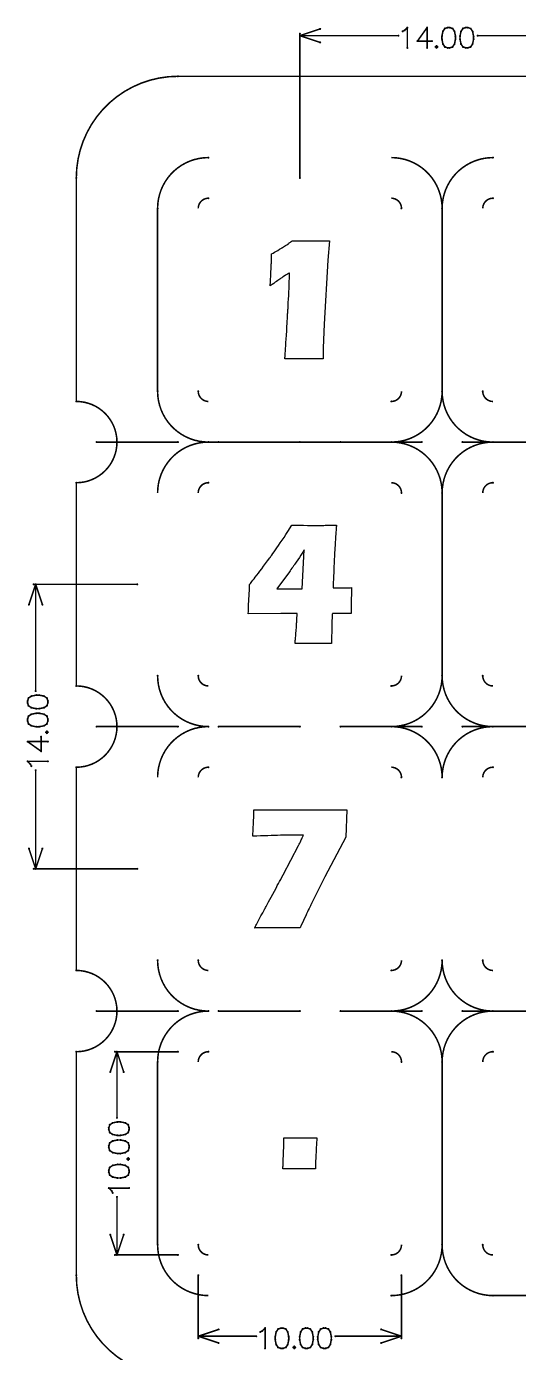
# Model space of a CAD drawing. Extents: x 0 to 200, y 0 to 200.
# Drawn here: x 43.6 to 67.8, y 47.2 to 112.5 of the extents above; entities that cross this region are included whole.
import ezdxf

# ---------------------------------------------------------------- set-up
doc = ezdxf.new("R2010")
doc.units = 0
doc.layers.get('0').update_dxf_attribs({"linetype": 'CONTINUOUS'})
doc.layers.add('gm1', color=1, linetype='CONTINUOUS')
doc.layers.add('gm2', color=1, linetype='CONTINUOUS')

# ---------------------------------------------------------------- blocks, each defined once
blk = doc.blocks.new('D10')
at = {"const_width": 0.05}
blk.add_lwpolyline([(-0.025, 0, 1), (0.025, 0, 1)], format="xyb", close=True, dxfattribs=at)

msp = doc.modelspace()

# ---------------------------------------------------------------- linework, layer by layer
at = {"layer": 'gm1', "color": 1, "const_width": 0.0762}
for points in [[(51.000102, 110.00022, 0.414214), (46.000092, 105.00021)], [(52.500105, 106.000212, 0.414214), (50.0001, 103.500207)], [(64.000128, 103.500207, 0.414214), (61.500123, 106.000212)], [(66.500133, 106.000212, 0.414214), (64.000128, 103.500207)], [(52.500105, 104.000208, 0.414214), (52.000104, 103.500207)], [(62.000124, 103.500207, 0.414214), (61.500123, 104.000208)], [(66.500133, 104.000208, 0.414214), (66.000132, 103.500207)], [(46.000092, 90.00018, 1), (46.000092, 94.000188)], [(50.0001, 94.500189, 0.414214), (52.500105, 92.000184)], [(52.000104, 94.500189, 0.414214), (52.500105, 94.000188)], [(61.500123, 92.000184, 0.414214), (64.000128, 94.500189)], [(61.500123, 94.000188, 0.414214), (62.000124, 94.500189)], [(64.000128, 94.500189, 0.414214), (66.500133, 92.000184)], [(66.000132, 94.500189, 0.414214), (66.500133, 94.000188)], [(52.500105, 92.000184, 0.414214), (50.0001, 89.500179)], [(64.000128, 89.500179, 0.414214), (61.500123, 92.000184)], [(66.500133, 92.000184, 0.414214), (64.000128, 89.500179)], [(52.500105, 90.00018, 0.414214), (52.000104, 89.500179)], [(62.000124, 89.500179, 0.414214), (61.500123, 90.00018)], [(66.500133, 90.00018, 0.414214), (66.000132, 89.500179)], [(50.0001, 80.500161, 0.414214), (52.500105, 78.000156)], [(52.000104, 80.500161, 0.414214), (52.500105, 80.00016)], [(61.500123, 80.00016, 0.414214), (62.000124, 80.500161)], [(61.500123, 78.000156, 0.414214), (64.000128, 80.500161)], [(64.000128, 80.500161, 0.414214), (66.500133, 78.000156)], [(66.000132, 80.500161, 0.414214), (66.500133, 80.00016)], [(46.000092, 76.000152, 1), (46.000092, 80.00016)], [(52.500105, 78.000156, 0.414214), (50.0001, 75.500151)], [(64.000128, 75.500151, 0.414214), (61.500123, 78.000156)], [(66.500133, 78.000156, 0.414214), (64.000128, 75.500151)], [(52.500105, 76.000152, 0.414214), (52.000104, 75.500151)], [(62.000124, 75.500151, 0.414214), (61.500123, 76.000152)], [(66.500133, 76.000152, 0.414214), (66.000132, 75.500151)], [(46.000092, 62.000124, 1), (46.000092, 66.000132)], [(50.0001, 66.500133, 0.414214), (52.500105, 64.000128)], [(52.000104, 66.500133, 0.414214), (52.500105, 66.000132)], [(61.500123, 66.000132, 0.414214), (62.000124, 66.500133)], [(61.500123, 64.000128, 0.414214), (64.000128, 66.500133)], [(64.000128, 66.500133, 0.414214), (66.500133, 64.000128)], [(66.000132, 66.500133, 0.414214), (66.500133, 66.000132)], [(52.500105, 64.000128, 0.414214), (50.0001, 61.500123)], [(64.000128, 61.500123, 0.414214), (61.500123, 64.000128)], [(66.500133, 64.000128, 0.414214), (64.000128, 61.500123)], [(52.500105, 62.000124, 0.414214), (52.000104, 61.500123)], [(62.000124, 61.500123, 0.414214), (61.500123, 62.000124)], [(66.500133, 62.000124, 0.414214), (66.000132, 61.500123)], [(50.0001, 52.500105, 0.414214), (52.500105, 50.0001)], [(52.000104, 52.500105, 0.414214), (52.500105, 52.000104)], [(61.500123, 50.0001, 0.414214), (64.000128, 52.500105)], [(61.500123, 52.000104, 0.414214), (62.000124, 52.500105)], [(64.000128, 52.500105, 0.414214), (66.500133, 50.0001)], [(66.000132, 52.500105, 0.414214), (66.500133, 52.000104)], [(46.000092, 51.000102, 0.414214), (51.000102, 46.000092)]]:
    msp.add_lwpolyline(points, format="xyb", dxfattribs=at)
for points in [[(51.000102, 110.00022), (51.000102, 110.00022)], [(51.000102, 110.00022), (51.000102, 110.00022)], [(51.000102, 110.00022), (72.000144, 110.00022)], [(52.500105, 106.000212), (52.500105, 106.000212)], [(52.500105, 106.000212), (52.500105, 106.000212)], [(66.500133, 106.000212), (66.500133, 106.000212)], [(66.500133, 106.000212), (66.500133, 106.000212)], [(46.000092, 94.000188), (46.000092, 105.00021)], [(52.500105, 104.000208), (52.500105, 104.000208)], [(52.500105, 104.000208), (52.500105, 104.000208)], [(66.500133, 104.000208), (66.500133, 104.000208)], [(66.500133, 104.000208), (66.500133, 104.000208)], [(50.0001, 103.500207), (50.0001, 94.500189)], [(62.000124, 103.500207), (62.000124, 103.500207)], [(62.000124, 103.500207), (62.000124, 103.500207)], [(64.000128, 103.500207), (64.000128, 103.500207)], [(64.000128, 103.500207), (64.000128, 103.500207)], [(64.000128, 94.500189), (64.000128, 103.500207)], [(50.0001, 94.500189), (50.0001, 94.500189)], [(50.0001, 94.500189), (50.0001, 94.500189)], [(52.000104, 94.500189), (52.000104, 94.500189)], [(52.000104, 94.500189), (52.000104, 94.500189)], [(61.500123, 94.000188), (61.500123, 94.000188)], [(61.500123, 94.000188), (61.500123, 94.000188)], [(64.000128, 94.500189), (64.000128, 94.500189)], [(64.000128, 94.500189), (64.000128, 94.500189)], [(66.000132, 94.500189), (66.000132, 94.500189)], [(66.000132, 94.500189), (66.000132, 94.500189)], [(52.500105, 92.000184), (52.500105, 92.000184)], [(52.500105, 92.000184), (52.500105, 92.000184)], [(61.500123, 92.000184), (52.500105, 92.000184)], [(61.500123, 92.000184), (61.500123, 92.000184)], [(61.500123, 92.000184), (61.500123, 92.000184)], [(75.500151, 92.000184), (66.500133, 92.000184)], [(66.500133, 92.000184), (66.500133, 92.000184)], [(66.500133, 92.000184), (66.500133, 92.000184)], [(46.000092, 90.00018), (46.000092, 90.00018)], [(46.000092, 90.00018), (46.000092, 90.00018)], [(46.000092, 80.00016), (46.000092, 90.00018)], [(52.500105, 90.00018), (52.500105, 90.00018)], [(52.500105, 90.00018), (52.500105, 90.00018)], [(62.000124, 89.500179), (62.000124, 89.500179)], [(62.000124, 89.500179), (62.000124, 89.500179)], [(64.000128, 89.500179), (64.000128, 89.500179)], [(64.000128, 89.500179), (64.000128, 89.500179)], [(64.000128, 89.500179), (64.000128, 80.500161)], [(66.500133, 90.00018), (66.500133, 90.00018)], [(66.500133, 90.00018), (66.500133, 90.00018)], [(50.0001, 80.500161), (50.0001, 80.500161)], [(50.0001, 80.500161), (50.0001, 80.500161)], [(52.000104, 80.500161), (52.000104, 80.500161)], [(52.000104, 80.500161), (52.000104, 80.500161)], [(64.000128, 80.500161), (64.000128, 80.500161)], [(64.000128, 80.500161), (64.000128, 80.500161)], [(66.000132, 80.500161), (66.000132, 80.500161)], [(66.000132, 80.500161), (66.000132, 80.500161)], [(61.500123, 80.00016), (61.500123, 80.00016)], [(61.500123, 80.00016), (61.500123, 80.00016)], [(52.500105, 78.000156), (52.500105, 78.000156)], [(52.500105, 78.000156), (52.500105, 78.000156)], [(61.500123, 78.000156), (61.500123, 78.000156)], [(61.500123, 78.000156), (61.500123, 78.000156)], [(66.500133, 78.000156), (66.500133, 78.000156)], [(66.500133, 78.000156), (66.500133, 78.000156)], [(46.000092, 76.000152), (46.000092, 76.000152)], [(46.000092, 76.000152), (46.000092, 76.000152)], [(46.000092, 76.000152), (46.000092, 66.000132)], [(52.500105, 76.000152), (52.500105, 76.000152)], [(52.500105, 76.000152), (52.500105, 76.000152)], [(66.500133, 76.000152), (66.500133, 76.000152)], [(66.500133, 76.000152), (66.500133, 76.000152)], [(62.000124, 75.500151), (62.000124, 75.500151)], [(62.000124, 75.500151), (62.000124, 75.500151)], [(64.000128, 75.500151), (64.000128, 75.500151)], [(64.000128, 75.500151), (64.000128, 75.500151)], [(50.0001, 66.500133), (50.0001, 66.500133)], [(50.0001, 66.500133), (50.0001, 66.500133)], [(52.000104, 66.500133), (52.000104, 66.500133)], [(52.000104, 66.500133), (52.000104, 66.500133)], [(61.500123, 66.000132), (61.500123, 66.000132)], [(61.500123, 66.000132), (61.500123, 66.000132)], [(64.000128, 66.500133), (64.000128, 66.500133)], [(64.000128, 66.500133), (64.000128, 66.500133)], [(66.000132, 66.500133), (66.000132, 66.500133)], [(66.000132, 66.500133), (66.000132, 66.500133)], [(52.500105, 64.000128), (52.500105, 64.000128)], [(52.500105, 64.000128), (52.500105, 64.000128)], [(61.500123, 64.000128), (61.500123, 64.000128)], [(61.500123, 64.000128), (61.500123, 64.000128)], [(66.500133, 64.000128), (66.500133, 64.000128)], [(66.500133, 64.000128), (66.500133, 64.000128)], [(46.000092, 62.000124), (46.000092, 62.000124)], [(46.000092, 62.000124), (46.000092, 62.000124)], [(46.000092, 62.000124), (46.000092, 51.000102)], [(52.500105, 62.000124), (52.500105, 62.000124)], [(52.500105, 62.000124), (52.500105, 62.000124)], [(66.500133, 62.000124), (66.500133, 62.000124)], [(66.500133, 62.000124), (66.500133, 62.000124)], [(50.0001, 61.500123), (50.0001, 52.500105)], [(62.000124, 61.500123), (62.000124, 61.500123)], [(62.000124, 61.500123), (62.000124, 61.500123)], [(64.000128, 52.500105), (64.000128, 61.500123)], [(64.000128, 61.500123), (64.000128, 61.500123)], [(64.000128, 61.500123), (64.000128, 61.500123)], [(50.0001, 52.500105), (50.0001, 52.500105)], [(50.0001, 52.500105), (50.0001, 52.500105)], [(52.000104, 52.500105), (52.000104, 52.500105)], [(52.000104, 52.500105), (52.000104, 52.500105)], [(64.000128, 52.500105), (64.000128, 52.500105)], [(64.000128, 52.500105), (64.000128, 52.500105)], [(66.000132, 52.500105), (66.000132, 52.500105)], [(66.000132, 52.500105), (66.000132, 52.500105)], [(61.500123, 52.000104), (61.500123, 52.000104)], [(61.500123, 52.000104), (61.500123, 52.000104)], [(46.000092, 51.000102), (46.000092, 51.000102)], [(46.000092, 51.000102), (46.000092, 51.000102)], [(61.500123, 50.0001), (61.500123, 50.0001)], [(61.500123, 50.0001), (61.500123, 50.0001)], [(66.500133, 50.0001), (75.500151, 50.0001)]]:
    msp.add_lwpolyline(points, dxfattribs=at)
at = {"layer": 'gm1', "color": 1}
for points in [[(58.369977, 100.955482), (58.189486, 97.803896), (58.143206, 96.642293), (58.143206, 96.091572), (57.953466, 96.091572), (57.897926, 96.096202), (56.583603, 96.096202), (56.417003, 96.091572), (56.259653, 96.091572), (56.259653, 96.100832), (56.264283, 96.123972), (56.264283, 96.160992), (56.268913, 96.216522), (56.273543, 96.290573), (56.278163, 96.378503), (56.287423, 96.480313), (56.296683, 96.605263), (56.305933, 96.744103), (56.315193, 96.901454), (56.324443, 97.072684), (56.338333, 97.267055), (56.352213, 97.475315), (56.356843, 97.591005), (56.366093, 97.706705), (56.370723, 97.827036), (56.379983, 97.951986), (56.384603, 98.086196), (56.393863, 98.220396), (56.393863, 98.225026), (56.393863, 98.238916), (56.398493, 98.257427), (56.398493, 98.285197), (56.398493, 98.317587), (56.403123, 98.359237), (56.403123, 98.410147), (56.407743, 98.461047), (56.412373, 98.521217), (56.417003, 98.581377), (56.421633, 98.720217), (56.430883, 98.872938), (56.440143, 99.039538), (56.449403, 99.210768), (56.458653, 99.386629), (56.467913, 99.562489), (56.472533, 99.733719), (56.481793, 99.90495), (56.486423, 100.0623), (56.491053, 100.20577), (56.495673, 100.275181), (56.495673, 100.335351), (56.491053, 100.330721), (56.467913, 100.316831), (56.440143, 100.298321), (56.398493, 100.270561), (56.352213, 100.24279), (56.296683, 100.21039), (56.185612, 100.13635), (56.176352, 100.13172), (56.167092, 100.12709), (56.153212, 100.11784), (56.134702, 100.10395), (56.111562, 100.09007), (56.083792, 100.06693), (56.051402, 100.04379), (56.009752, 100.01602), (55.963472, 99.98826), (55.912562, 99.95123), (55.852402, 99.90958), (55.787612, 99.8633), (55.713561, 99.80777), (55.630261, 99.75223), (55.542331, 99.687439), (55.542331, 99.692069), (55.542331, 99.705949), (55.546961, 99.724469), (55.546961, 99.75223), (55.546961, 99.78463), (55.551591, 99.82628), (55.551591, 99.87719), (55.556211, 99.92809), (55.560841, 99.98826), (55.560841, 100.05305), (55.565471, 100.12246), (55.570101, 100.19651), (55.574731, 100.358491), (55.583981, 100.534341), (55.583981, 100.538971), (55.583981, 100.557481), (55.583981, 100.580621), (55.588611, 100.613021), (55.588611, 100.654671), (55.593241, 100.700951), (55.593241, 100.751862), (55.597871, 100.807392), (55.597871, 100.927712), (55.602491, 101.048042), (55.607121, 101.159112), (55.607121, 101.210022), (55.607121, 101.256293), (55.611751, 101.256293), (55.616381, 101.260923), (55.644141, 101.279433), (55.690421, 101.302573), (55.750592, 101.339603), (55.824632, 101.381253), (55.907932, 101.432153), (56.000492, 101.487693), (56.097682, 101.547853), (56.102302, 101.547853), (56.111562, 101.557113), (56.125442, 101.566363), (56.143962, 101.575623), (56.190232, 101.603393), (56.245772, 101.640413), (56.301303, 101.677433), (56.356843, 101.709833), (56.403123, 101.737593), (56.421633, 101.751484), (56.435513, 101.760734), (56.440143, 101.765364), (56.449403, 101.769994), (56.463283, 101.779244), (56.481793, 101.797764), (56.509563, 101.816274), (56.541953, 101.844034), (56.578983, 101.871804), (56.620633, 101.908834), (56.722443, 101.908834), (56.768724, 101.904204), (57.000114, 101.904204), (57.074164, 101.899574), (57.860906, 101.899574), (57.939576, 101.904204), (58.277417, 101.904204), (58.457907, 101.908834), (58.369977, 100.955482)], [(58.802678, 87.904166), (58.802678, 87.899546), (58.802678, 87.885656), (58.798048, 87.867146), (58.793428, 87.820866), (58.788798, 87.751446), (58.784168, 87.672775), (58.774908, 87.575595), (58.770288, 87.469145), (58.761028, 87.348825), (58.751778, 87.214614), (58.742517, 87.075774), (58.733257, 86.932314), (58.724007, 86.779594), (58.705497, 86.460273), (58.686987, 86.136312), (58.686987, 86.131692), (58.686987, 86.127062), (58.686987, 86.099292), (58.682357, 86.053012), (58.682357, 85.992852), (58.677727, 85.923432), (58.673097, 85.840132), (58.668467, 85.747571), (58.663847, 85.650391), (58.663847, 85.548571), (58.659217, 85.442131), (58.649957, 85.22462), (58.645327, 85.11818), (58.645327, 85.01637), (58.640707, 84.92381), (58.640707, 84.83588), (58.677727, 84.83588), (58.719377, 84.83125), (58.848958, 84.83125), (58.927628, 84.82662), (59.390419, 84.82662), (59.408929, 84.83125), (59.432069, 84.83125), (59.459839, 84.83588), (59.496859, 84.83588), (59.543139, 84.84051), (59.543139, 84.83588), (59.543139, 84.81737), (59.543139, 84.7896), (59.538519, 84.75258), (59.538519, 84.706299), (59.538519, 84.646139), (59.533889, 84.585969), (59.533889, 84.511929), (59.533889, 84.433249), (59.529259, 84.349949), (59.529259, 84.262019), (59.529259, 84.164838), (59.524629, 83.965838), (59.524629, 83.757578), (59.524629, 83.558587), (59.496859, 83.558587), (59.478349, 83.563207), (59.381169, 83.563207), (59.334889, 83.567837), (59.168278, 83.567837), (59.098868, 83.572467), (58.599057, 83.572467), (58.599057, 83.567837), (58.599057, 83.553957), (58.594427, 83.526187), (58.594427, 83.489167), (58.589797, 83.442887), (58.589797, 83.382727), (58.585167, 83.313307), (58.580537, 83.230006), (58.575917, 83.137446), (58.575917, 83.026376), (58.571287, 82.906046), (58.566657, 82.771846), (58.566657, 82.623745), (58.562027, 82.461775), (58.562027, 82.285915), (58.562027, 82.091544), (58.353777, 82.091544), (58.293617, 82.096174), (57.118124, 82.096174), (56.946894, 82.091544), (56.761784, 82.091544), (56.761784, 82.096174), (56.761784, 82.110054), (56.766404, 82.128564), (56.766404, 82.156334), (56.771034, 82.193354), (56.775664, 82.235004), (56.780294, 82.281285), (56.784924, 82.332195), (56.789544, 82.387725), (56.794174, 82.452515), (56.803434, 82.586725), (56.817314, 82.734815), (56.826574, 82.892166), (56.826574, 82.896796), (56.826574, 82.910676), (56.831204, 82.933816), (56.831204, 82.961586), (56.835824, 82.998606), (56.835824, 83.040256), (56.840454, 83.086536), (56.845084, 83.137446), (56.854334, 83.243886), (56.858964, 83.359587), (56.868224, 83.470657), (56.872854, 83.572467), (56.405433, 83.567837), (56.058342, 83.567837), (54.457089, 83.544697), (54.466349, 83.674277), (54.466349, 83.678907), (54.466349, 83.683537), (54.466349, 83.702047), (54.470979, 83.725187), (54.470979, 83.762208), (54.475599, 83.813118), (54.475599, 83.873278), (54.480229, 83.951958), (54.517259, 84.76183), (54.517259, 84.76646), (54.517259, 84.78035), (54.517259, 84.80349), (54.521879, 84.83125), (54.521879, 84.86828), (54.521879, 84.9053), (54.521879, 84.99323), (54.526509, 84.99786), (54.540389, 85.01637), (54.563529, 85.04876), (54.595929, 85.08579), (54.637579, 85.14132), (54.688489, 85.20148), (54.744019, 85.275531), (54.80881, 85.354201), (54.87823, 85.446761), (54.9569, 85.543951), (55.03558, 85.655021), (55.12351, 85.770712), (55.21607, 85.891042), (55.313251, 86.020622), (55.415061, 86.159452), (55.521511, 86.302923), (55.526131, 86.312173), (55.549271, 86.339943), (55.577041, 86.381593), (55.618691, 86.437133), (55.669601, 86.511173), (55.729761, 86.594473), (55.794552, 86.691663), (55.868602, 86.798104), (55.951902, 86.913804), (56.035202, 87.038754), (56.127762, 87.172964), (56.220322, 87.311805), (56.312873, 87.455265), (56.410063, 87.603355), (56.604433, 87.908796), (56.771034, 87.908796), (56.840454, 87.904166), (57.182914, 87.904166), (57.381915, 87.899546), (58.173286, 87.899546), (58.251957, 87.904166), (58.608307, 87.904166), (58.802678, 87.908796), (58.802678, 87.904166)], [(57.210684, 86.691663), (57.206054, 86.687033), (57.196804, 86.673153), (57.182914, 86.650013), (57.164404, 86.617613), (57.141264, 86.580593), (57.113504, 86.538943), (57.081104, 86.492663), (57.048714, 86.441753), (56.974664, 86.326063), (56.895994, 86.210362), (56.821944, 86.099292), (56.747893, 85.992852), (56.747893, 85.988222), (56.738643, 85.983592), (56.729383, 85.969712), (56.720133, 85.951202), (56.687733, 85.904922), (56.646083, 85.849392), (56.604433, 85.789222), (56.562783, 85.729061), (56.521133, 85.668901), (56.484103, 85.622621), (55.863972, 84.77109), (57.118124, 84.77109), (57.210684, 86.691663)], [(59.253899, 72.566685), (58.235766, 70.604461), (57.587855, 69.322529), (57.583235, 69.317909), (57.573975, 69.299389), (57.560095, 69.266999), (57.541575, 69.229978), (57.518445, 69.179068), (57.490675, 69.114278), (57.453655, 69.044858), (57.416625, 68.966188), (57.379605, 68.882888), (57.333325, 68.785698), (57.287045, 68.683887), (57.236134, 68.577447), (57.180604, 68.461747), (57.125074, 68.346047), (57.069534, 68.221096), (57.009374, 68.091516), (54.7741, 68.091516), (54.77873, 68.096146), (54.78336, 68.114656), (54.79724, 68.137796), (54.81575, 68.174816), (54.83889, 68.216466), (54.86666, 68.267377), (54.89443, 68.322907), (54.92682, 68.387697), (54.96385, 68.452487), (55.00087, 68.526537), (55.08417, 68.679257), (55.1721, 68.841228), (55.260031, 69.003208), (55.264661, 69.007838), (55.273911, 69.026348), (55.287801, 69.049488), (55.306311, 69.091138), (55.338701, 69.142048), (55.371101, 69.206838), (55.412751, 69.285509), (55.463661, 69.378069), (55.523821, 69.484509), (55.588611, 69.609459), (55.662661, 69.748299), (55.750592, 69.90565), (55.843142, 70.07688), (55.889422, 70.17406), (55.944962, 70.271251), (55.995862, 70.373061), (56.056032, 70.479501), (56.116192, 70.595201), (56.176352, 70.710901), (56.930694, 72.145544), (56.935324, 72.154804), (56.944584, 72.173314), (56.963094, 72.210334), (56.990864, 72.265875), (57.023254, 72.335285), (57.069534, 72.423215), (57.092674, 72.474125), (57.120444, 72.529655), (57.152834, 72.589825), (57.185234, 72.654615), (56.379983, 72.654615), (56.278163, 72.649985), (56.042142, 72.649985), (55.903312, 72.645355), (55.755212, 72.640725), (55.593241, 72.636105), (55.426631, 72.631475), (55.250771, 72.626845), (55.06566, 72.622215), (54.87592, 72.612965), (54.681539, 72.603705), (54.681539, 72.608335), (54.681539, 72.631475), (54.686169, 72.659245), (54.686169, 72.705515), (54.690799, 72.756426), (54.695429, 72.821216), (54.700059, 72.895266), (54.704679, 72.978566), (54.709309, 73.071126), (54.713939, 73.168306), (54.718569, 73.279377), (54.723199, 73.390447), (54.727819, 73.515397), (54.732449, 73.640357), (54.732449, 73.769938), (54.737079, 73.908768), (59.318689, 73.908768), (59.253899, 72.566685)], [(57.837766, 57.766026), (57.837766, 57.747515), (57.833136, 57.719755), (57.833136, 57.682725), (57.828506, 57.631825), (57.823876, 57.567035), (57.819256, 57.492985), (57.814626, 57.405055), (57.809996, 57.303245), (57.805366, 57.187544), (57.800736, 57.062594), (57.791486, 56.923754), (57.786856, 56.771034), (57.777596, 56.604433), (57.772976, 56.423943), (57.763716, 56.229572), (57.018624, 56.234202), (56.625253, 56.234202), (56.528073, 56.229572), (56.162462, 56.229572), (56.162462, 56.234202), (56.162462, 56.257343), (56.167092, 56.289733), (56.167092, 56.336013), (56.171722, 56.391543), (56.176352, 56.460963), (56.176352, 56.544263), (56.180982, 56.636823), (56.185602, 56.738643), (56.190232, 56.854334), (56.194862, 56.983914), (56.199492, 57.118124), (56.204112, 57.266215), (56.208742, 57.423565), (56.213372, 57.594795), (56.218002, 57.770656), (57.097304, 57.756776), (57.240764, 57.756776), (57.287045, 57.761406), (57.467535, 57.761406), (57.546205, 57.766026), (57.634135, 57.766026), (57.731325, 57.770656), (57.837766, 57.770656), (57.837766, 57.766026)]]:
    msp.add_lwpolyline(points, dxfattribs=at)
at = {"layer": 'gm2', "color": 1, "const_width": 0.0762}
for points in [[(58.000116, 112.333555), (57.000114, 112.000224)], [(62.148094, 112.257295), (62.052884, 112.209684)], [(62.290925, 112.400115), (62.148094, 112.257295)], [(62.290925, 111.400333), (62.290925, 112.400115)], [(63.262147, 112.400115), (62.786056, 111.733593)], [(63.262147, 111.400333), (63.262147, 112.400115)], [(64.038178, 112.209684), (63.990568, 111.971634)], [(64.133388, 112.352505), (64.038178, 112.209684)], [(64.276219, 112.400115), (64.133388, 112.352505)], [(64.371439, 112.400115), (64.276219, 112.400115)], [(64.514259, 112.352505), (64.371439, 112.400115)], [(64.609479, 112.209684), (64.514259, 112.352505)], [(64.657089, 111.971634), (64.609479, 112.209684)], [(64.92846, 112.209684), (64.88085, 111.971634)], [(65.02368, 112.352505), (64.92846, 112.209684)], [(65.1665, 112.400115), (65.02368, 112.352505)], [(65.261721, 112.400115), (65.1665, 112.400115)], [(65.404551, 112.352505), (65.261721, 112.400115)], [(65.499771, 112.209684), (65.404551, 112.352505)], [(65.547381, 111.971634), (65.499771, 112.209684)], [(57.000114, 105.00021), (57.000114, 112.100224)], [(57.000114, 112.000224), (58.000116, 111.666893)], [(57.000114, 112.000224), (61.852884, 112.000224)], [(62.786056, 111.733593), (63.500197, 111.733593)], [(63.990568, 111.971634), (63.990568, 111.828814)], [(63.990568, 111.828814), (64.038178, 111.590763)], [(64.038178, 111.590763), (64.133388, 111.447943)], [(64.514259, 111.447943), (64.609479, 111.590763)], [(64.609479, 111.590763), (64.657089, 111.828814)], [(64.657089, 111.828814), (64.657089, 111.971634)], [(64.88085, 111.971634), (64.88085, 111.828814)], [(64.88085, 111.828814), (64.92846, 111.590763)], [(64.92846, 111.590763), (65.02368, 111.447943)], [(65.404551, 111.447943), (65.499771, 111.590763)], [(65.499771, 111.590763), (65.547381, 111.828814)], [(65.547381, 111.828814), (65.547381, 111.971634)], [(65.747371, 112.000224), (71.000142, 112.000224)], [(63.723957, 111.495543), (63.676347, 111.447943)], [(63.676347, 111.447943), (63.723957, 111.400333)], [(63.771558, 111.447943), (63.723957, 111.495543)], [(63.723957, 111.400333), (63.771558, 111.447943)], [(64.133388, 111.447943), (64.276219, 111.400333)], [(64.276219, 111.400333), (64.371439, 111.400333)], [(64.371439, 111.400333), (64.514259, 111.447943)], [(65.02368, 111.447943), (65.1665, 111.400333)], [(65.1665, 111.400333), (65.261721, 111.400333)], [(65.261721, 111.400333), (65.404551, 111.447943)], [(51.000102, 92.000184), (47.000094, 92.000184)], [(57.000114, 92.000184), (53.000106, 92.000184)], [(63.000126, 92.000184), (59.000118, 92.000184)], [(69.000138, 92.000184), (65.00013, 92.000184)], [(44.000088, 85.00017), (43.666757, 84.000168)], [(43.900088, 85.00017), (49.000098, 85.00017)], [(44.000088, 79.747399), (44.000088, 85.00017)], [(44.000088, 85.00017), (44.333419, 84.000168)], [(43.647807, 79.404579), (43.600197, 79.261749)], [(43.600197, 79.261749), (43.600197, 79.166528)], [(43.600197, 79.166528), (43.647807, 79.023708)], [(43.790628, 79.499799), (43.647807, 79.404579)], [(43.647807, 79.023708), (43.790628, 78.928488)], [(44.028678, 79.547409), (43.790628, 79.499799)], [(43.790628, 78.928488), (44.028678, 78.880878)], [(44.171498, 79.547409), (44.028678, 79.547409)], [(44.409549, 79.499799), (44.171498, 79.547409)], [(44.171498, 78.880878), (44.409549, 78.928488)], [(44.552369, 79.404579), (44.409549, 79.499799)], [(44.409549, 78.928488), (44.552369, 79.023708)], [(44.599979, 79.261749), (44.552369, 79.404579)], [(44.552369, 79.023708), (44.599979, 79.166528)], [(44.599979, 79.166528), (44.599979, 79.261749)], [(43.647807, 78.514287), (43.600197, 78.371467)], [(43.600197, 78.371467), (43.600197, 78.276247)], [(43.600197, 78.276247), (43.647807, 78.133416)], [(43.790628, 78.609507), (43.647807, 78.514287)], [(44.028678, 78.657117), (43.790628, 78.609507)], [(44.028678, 78.880878), (44.171498, 78.880878)], [(44.171498, 78.657117), (44.028678, 78.657117)], [(44.409549, 78.609507), (44.171498, 78.657117)], [(44.552369, 78.514287), (44.409549, 78.609507)], [(44.599979, 78.371467), (44.552369, 78.514287)], [(44.552369, 78.133416), (44.599979, 78.276247)], [(44.599979, 78.276247), (44.599979, 78.371467)], [(43.647807, 78.133416), (43.790628, 78.038206)], [(43.790628, 78.038206), (44.028678, 77.990596)], [(44.028678, 77.990596), (44.171498, 77.990596)], [(44.171498, 77.990596), (44.409549, 78.038206)], [(44.409549, 78.038206), (44.552369, 78.133416)], [(44.552369, 77.771586), (44.504769, 77.723985)], [(44.504769, 77.723985), (44.552369, 77.676375)], [(44.599979, 77.723985), (44.552369, 77.771586)], [(44.552369, 77.676375), (44.599979, 77.723985)], [(47.000094, 78.000156), (51.000102, 78.000156)], [(53.000106, 78.000156), (57.000114, 78.000156)], [(59.000118, 78.000156), (63.000126, 78.000156)], [(65.00013, 78.000156), (69.000138, 78.000156)], [(43.600197, 77.262175), (44.266719, 76.786084)], [(43.600197, 77.262175), (44.599979, 77.262175)], [(44.266719, 76.786084), (44.266719, 77.500225)], [(44.599979, 76.290953), (43.600197, 76.290953)], [(43.600197, 76.290953), (43.743017, 76.148122)], [(43.743017, 76.148122), (43.790628, 76.052912)], [(44.000088, 75.852912), (44.000088, 71.000142)], [(44.000088, 71.000142), (43.666757, 72.000144)], [(44.000088, 71.000142), (44.333419, 72.000144)], [(49.000098, 71.000142), (43.900088, 71.000142)], [(51.000102, 64.000128), (47.000094, 64.000128)], [(53.000106, 64.000128), (57.000114, 64.000128)], [(59.000118, 64.000128), (63.000126, 64.000128)], [(65.00013, 64.000128), (69.000138, 64.000128)], [(48.000096, 62.000124), (47.666765, 61.000122)], [(47.900096, 62.000124), (51.000102, 62.000124)], [(48.000096, 58.747357), (48.000096, 62.000124)], [(48.000096, 62.000124), (48.333427, 61.000122)], [(47.647815, 58.404537), (47.600205, 58.261707)], [(47.600205, 58.261707), (47.600205, 58.166486)], [(47.600205, 58.166486), (47.647815, 58.023666)], [(47.790636, 58.499747), (47.647815, 58.404537)], [(48.028686, 58.547357), (47.790636, 58.499747)], [(48.171506, 58.547357), (48.028686, 58.547357)], [(48.409557, 58.499747), (48.171506, 58.547357)], [(48.552377, 58.404537), (48.409557, 58.499747)], [(48.599987, 58.261707), (48.552377, 58.404537)], [(48.552377, 58.023666), (48.599987, 58.166486)], [(48.599987, 58.166486), (48.599987, 58.261707)], [(47.647815, 57.514245), (47.600205, 57.371425)], [(47.647815, 58.023666), (47.790636, 57.928446)], [(47.790636, 57.609465), (47.647815, 57.514245)], [(47.790636, 57.928446), (48.028686, 57.880836)], [(48.028686, 57.657075), (47.790636, 57.609465)], [(48.028686, 57.880836), (48.171506, 57.880836)], [(48.171506, 57.657075), (48.028686, 57.657075)], [(48.171506, 57.880836), (48.409557, 57.928446)], [(48.409557, 57.609465), (48.171506, 57.657075)], [(48.409557, 57.928446), (48.552377, 58.023666)], [(48.552377, 57.514245), (48.409557, 57.609465)], [(48.599987, 57.371425), (48.552377, 57.514245)], [(47.600205, 57.371425), (47.600205, 57.276205)], [(47.600205, 57.276205), (47.647815, 57.133374)], [(47.647815, 57.133374), (47.790636, 57.038154)], [(47.790636, 57.038154), (48.028686, 56.990544)], [(48.028686, 56.990544), (48.171506, 56.990544)], [(48.171506, 56.990544), (48.409557, 57.038154)], [(48.409557, 57.038154), (48.552377, 57.133374)], [(48.552377, 56.771544), (48.504777, 56.723943)], [(48.552377, 57.133374), (48.599987, 57.276205)], [(48.599987, 56.723943), (48.552377, 56.771544)], [(48.599987, 57.276205), (48.599987, 57.371425)], [(47.647815, 56.309743), (47.600205, 56.166912)], [(47.600205, 56.166912), (47.600205, 56.071692)], [(47.790636, 56.404963), (47.647815, 56.309743)], [(48.028686, 56.452573), (47.790636, 56.404963)], [(48.171506, 56.452573), (48.028686, 56.452573)], [(48.409557, 56.404963), (48.171506, 56.452573)], [(48.552377, 56.309743), (48.409557, 56.404963)], [(48.504777, 56.723943), (48.552377, 56.676333)], [(48.552377, 56.676333), (48.599987, 56.723943)], [(48.599987, 56.166912), (48.552377, 56.309743)], [(48.599987, 56.071692), (48.599987, 56.166912)], [(47.600205, 56.071692), (47.647815, 55.928872)], [(47.647815, 55.928872), (47.790636, 55.833652)], [(47.790636, 55.833652), (48.028686, 55.786042)], [(48.028686, 55.786042), (48.171506, 55.786042)], [(48.171506, 55.786042), (48.409557, 55.833652)], [(48.409557, 55.833652), (48.552377, 55.928872)], [(48.552377, 55.928872), (48.599987, 56.071692)], [(48.599987, 55.290911), (47.600205, 55.290911)], [(47.600205, 55.290911), (47.743025, 55.14808)], [(47.743025, 55.14808), (47.790636, 55.05287)], [(48.000096, 52.000104), (48.000096, 54.85287)], [(47.666765, 53.000106), (48.000096, 52.000104)], [(48.000096, 52.000104), (48.333427, 53.000106)], [(51.000102, 52.000104), (47.900096, 52.000104)], [(52.000104, 51.000102), (52.000104, 47.900096)], [(62.000124, 51.000102), (62.000124, 47.900096)], [(52.000104, 48.000096), (53.000106, 48.333427)], [(55.05287, 48.209556), (55.14808, 48.257167)], [(55.14808, 48.257167), (55.290911, 48.399997)], [(55.290911, 48.399997), (55.290911, 47.400205)], [(55.928872, 48.352387), (55.833652, 48.209556)], [(56.071692, 48.399997), (55.928872, 48.352387)], [(56.166912, 48.399997), (56.071692, 48.399997)], [(56.309743, 48.352387), (56.166912, 48.399997)], [(56.404963, 48.209556), (56.309743, 48.352387)], [(57.133374, 48.352387), (57.038154, 48.209556)], [(57.276205, 48.399997), (57.133374, 48.352387)], [(57.371425, 48.399997), (57.276205, 48.399997)], [(57.514245, 48.352387), (57.371425, 48.399997)], [(57.609465, 48.209556), (57.514245, 48.352387)], [(58.023666, 48.352387), (57.928446, 48.209556)], [(58.166486, 48.399997), (58.023666, 48.352387)], [(58.261707, 48.399997), (58.166486, 48.399997)], [(58.404537, 48.352387), (58.261707, 48.399997)], [(58.499747, 48.209556), (58.404537, 48.352387)], [(62.000124, 48.000096), (61.000122, 48.333427)], [(53.000106, 47.666765), (52.000104, 48.000096)], [(52.000104, 48.000096), (54.85287, 48.000096)], [(55.833652, 48.209556), (55.786042, 47.971516)], [(55.786042, 47.971516), (55.786042, 47.828686)], [(55.786042, 47.828686), (55.833652, 47.590635)], [(56.452573, 47.971516), (56.404963, 48.209556)], [(56.404963, 47.590635), (56.452573, 47.828686)], [(56.452573, 47.828686), (56.452573, 47.971516)], [(57.038154, 48.209556), (56.990544, 47.971516)], [(56.990544, 47.971516), (56.990544, 47.828686)], [(56.990544, 47.828686), (57.038154, 47.590635)], [(57.657075, 47.971516), (57.609465, 48.209556)], [(57.609465, 47.590635), (57.657075, 47.828686)], [(57.657075, 47.828686), (57.657075, 47.971516)], [(57.928446, 48.209556), (57.880836, 47.971516)], [(57.880836, 47.971516), (57.880836, 47.828686)], [(57.880836, 47.828686), (57.928446, 47.590635)], [(58.547357, 47.971516), (58.499747, 48.209556)], [(58.499747, 47.590635), (58.547357, 47.828686)], [(58.547357, 47.828686), (58.547357, 47.971516)], [(62.000124, 48.000096), (58.747357, 48.000096)], [(61.000122, 47.666765), (62.000124, 48.000096)], [(55.833652, 47.590635), (55.928872, 47.447815)], [(55.928872, 47.447815), (56.071692, 47.400205)], [(56.071692, 47.400205), (56.166912, 47.400205)], [(56.166912, 47.400205), (56.309743, 47.447815)], [(56.309743, 47.447815), (56.404963, 47.590635)], [(56.723943, 47.495425), (56.676333, 47.447815)], [(56.676333, 47.447815), (56.723943, 47.400205)], [(56.771544, 47.447815), (56.723943, 47.495425)], [(56.723943, 47.400205), (56.771544, 47.447815)], [(57.038154, 47.590635), (57.133374, 47.447815)], [(57.133374, 47.447815), (57.276205, 47.400205)], [(57.276205, 47.400205), (57.371425, 47.400205)], [(57.371425, 47.400205), (57.514245, 47.447815)], [(57.514245, 47.447815), (57.609465, 47.590635)], [(57.928446, 47.590635), (58.023666, 47.447815)], [(58.023666, 47.447815), (58.166486, 47.400205)], [(58.166486, 47.400205), (58.261707, 47.400205)], [(58.261707, 47.400205), (58.404537, 47.447815)], [(58.404537, 47.447815), (58.499747, 47.590635)]]:
    msp.add_lwpolyline(points, dxfattribs=at)

# ---------------------------------------------------------------- block references
at = {"layer": 'gm1'}
for p in [(51.000102, 110.00022), (51.000102, 110.00022), (51.000102, 110.00022), (51.000102, 110.00022), (52.500105, 106.000212), (52.500105, 106.000212), (52.500105, 106.000212), (52.500105, 106.000212), (66.500133, 106.000212), (66.500133, 106.000212), (66.500133, 106.000212), (66.500133, 106.000212), (46.000092, 105.00021), (46.000092, 105.00021), (52.500105, 104.000208), (52.500105, 104.000208), (52.500105, 104.000208), (52.500105, 104.000208), (66.500133, 104.000208), (66.500133, 104.000208), (66.500133, 104.000208), (66.500133, 104.000208), (50.0001, 103.500207), (50.0001, 103.500207), (62.000124, 103.500207), (62.000124, 103.500207), (62.000124, 103.500207), (62.000124, 103.500207), (64.000128, 103.500207), (64.000128, 103.500207), (64.000128, 103.500207), (64.000128, 103.500207), (64.000128, 103.500207), (46.000092, 94.000188), (46.000092, 94.000188), (50.0001, 94.500189), (50.0001, 94.500189), (50.0001, 94.500189), (50.0001, 94.500189), (52.000104, 94.500189), (52.000104, 94.500189), (52.000104, 94.500189), (52.000104, 94.500189), (61.500123, 94.000188), (61.500123, 94.000188), (61.500123, 94.000188), (61.500123, 94.000188), (64.000128, 94.500189), (64.000128, 94.500189), (64.000128, 94.500189), (64.000128, 94.500189), (64.000128, 94.500189), (66.000132, 94.500189), (66.000132, 94.500189), (66.000132, 94.500189), (66.000132, 94.500189), (52.500105, 92.000184), (52.500105, 92.000184), (52.500105, 92.000184), (52.500105, 92.000184), (52.500105, 92.000184), (61.500123, 92.000184), (61.500123, 92.000184), (61.500123, 92.000184), (61.500123, 92.000184), (61.500123, 92.000184), (66.500133, 92.000184), (66.500133, 92.000184), (66.500133, 92.000184), (66.500133, 92.000184), (66.500133, 92.000184), (46.000092, 90.00018), (46.000092, 90.00018), (46.000092, 90.00018), (46.000092, 90.00018), (52.500105, 90.00018), (52.500105, 90.00018), (52.500105, 90.00018), (52.500105, 90.00018), (66.500133, 90.00018), (66.500133, 90.00018), (66.500133, 90.00018), (66.500133, 90.00018), (62.000124, 89.500179), (62.000124, 89.500179), (62.000124, 89.500179), (62.000124, 89.500179), (64.000128, 89.500179), (64.000128, 89.500179), (64.000128, 89.500179), (64.000128, 89.500179), (64.000128, 89.500179), (50.0001, 80.500161), (50.0001, 80.500161), (50.0001, 80.500161), (50.0001, 80.500161), (52.000104, 80.500161), (52.000104, 80.500161), (52.000104, 80.500161), (52.000104, 80.500161), (64.000128, 80.500161), (64.000128, 80.500161), (64.000128, 80.500161), (64.000128, 80.500161), (64.000128, 80.500161), (66.000132, 80.500161), (66.000132, 80.500161), (66.000132, 80.500161), (66.000132, 80.500161), (46.000092, 80.00016), (46.000092, 80.00016), (61.500123, 80.00016), (61.500123, 80.00016), (61.500123, 80.00016), (61.500123, 80.00016), (52.500105, 78.000156), (52.500105, 78.000156), (52.500105, 78.000156), (52.500105, 78.000156), (52.500105, 78.000156), (61.500123, 78.000156), (61.500123, 78.000156), (61.500123, 78.000156), (66.500133, 78.000156), (66.500133, 78.000156), (66.500133, 78.000156), (66.500133, 78.000156), (66.500133, 78.000156), (46.000092, 76.000152), (46.000092, 76.000152), (46.000092, 76.000152), (46.000092, 76.000152), (52.500105, 76.000152), (52.500105, 76.000152), (52.500105, 76.000152), (52.500105, 76.000152), (66.500133, 76.000152), (66.500133, 76.000152), (66.500133, 76.000152), (66.500133, 76.000152), (62.000124, 75.500151), (62.000124, 75.500151), (62.000124, 75.500151), (62.000124, 75.500151), (64.000128, 75.500151), (64.000128, 75.500151), (64.000128, 75.500151), (46.000092, 66.000132), (46.000092, 66.000132), (50.0001, 66.500133), (50.0001, 66.500133), (50.0001, 66.500133), (50.0001, 66.500133), (52.000104, 66.500133), (52.000104, 66.500133), (52.000104, 66.500133), (52.000104, 66.500133), (61.500123, 66.000132), (61.500123, 66.000132), (61.500123, 66.000132), (61.500123, 66.000132), (64.000128, 66.500133), (64.000128, 66.500133), (64.000128, 66.500133), (64.000128, 66.500133), (64.000128, 66.500133), (66.000132, 66.500133), (66.000132, 66.500133), (66.000132, 66.500133), (66.000132, 66.500133), (52.500105, 64.000128), (52.500105, 64.000128), (52.500105, 64.000128), (52.500105, 64.000128), (52.500105, 64.000128), (61.500123, 64.000128), (61.500123, 64.000128), (61.500123, 64.000128), (66.500133, 64.000128), (66.500133, 64.000128), (66.500133, 64.000128), (46.000092, 62.000124), (46.000092, 62.000124), (46.000092, 62.000124), (46.000092, 62.000124), (52.500105, 62.000124), (52.500105, 62.000124), (52.500105, 62.000124), (52.500105, 62.000124), (66.500133, 62.000124), (66.500133, 62.000124), (66.500133, 62.000124), (66.500133, 62.000124), (50.0001, 61.500123), (50.0001, 61.500123), (62.000124, 61.500123), (62.000124, 61.500123), (62.000124, 61.500123), (62.000124, 61.500123), (64.000128, 61.500123), (64.000128, 61.500123), (64.000128, 61.500123), (64.000128, 61.500123), (64.000128, 61.500123), (50.0001, 52.500105), (50.0001, 52.500105), (50.0001, 52.500105), (50.0001, 52.500105), (52.000104, 52.500105), (52.000104, 52.500105), (52.000104, 52.500105), (52.000104, 52.500105), (64.000128, 52.500105), (64.000128, 52.500105), (64.000128, 52.500105), (64.000128, 52.500105), (64.000128, 52.500105), (66.000132, 52.500105), (66.000132, 52.500105), (66.000132, 52.500105), (66.000132, 52.500105), (61.500123, 52.000104), (61.500123, 52.000104), (61.500123, 52.000104), (61.500123, 52.000104), (46.000092, 51.000102), (46.000092, 51.000102), (46.000092, 51.000102), (46.000092, 51.000102), (61.500123, 50.0001), (61.500123, 50.0001), (61.500123, 50.0001), (61.500123, 50.0001), (66.500133, 50.0001), (66.500133, 50.0001)]:
    msp.add_blockref('D10', p, dxfattribs=at)
at = {"layer": 'gm2'}
for p in [(58.000116, 112.333555), (62.052884, 112.209684), (62.148094, 112.257295), (62.290925, 112.400115), (63.262147, 112.400115), (63.262147, 112.400115), (64.038178, 112.209684), (64.133388, 112.352505), (64.276219, 112.400115), (64.371439, 112.400115), (64.514259, 112.352505), (64.609479, 112.209684), (64.92846, 112.209684), (65.02368, 112.352505), (65.1665, 112.400115), (65.261721, 112.400115), (65.404551, 112.352505), (65.499771, 112.209684), (57.000114, 112.100224), (57.000114, 112.000224), (57.000114, 112.000224), (58.000116, 111.666893), (61.852884, 112.000224), (62.786056, 111.733593), (63.500197, 111.733593), (63.990568, 111.971634), (63.990568, 111.971634), (63.990568, 111.828814), (64.038178, 111.590763), (64.609479, 111.590763), (64.657089, 111.971634), (64.657089, 111.828814), (64.88085, 111.971634), (64.88085, 111.971634), (64.88085, 111.828814), (64.92846, 111.590763), (65.499771, 111.590763), (65.547381, 111.971634), (65.547381, 111.828814), (65.747371, 112.000224), (62.290925, 111.400333), (63.262147, 111.400333), (63.676347, 111.447943), (63.676347, 111.447943), (63.723957, 111.495543), (63.723957, 111.400333), (63.771558, 111.447943), (64.133388, 111.447943), (64.276219, 111.400333), (64.371439, 111.400333), (64.514259, 111.447943), (65.02368, 111.447943), (65.1665, 111.400333), (65.261721, 111.400333), (65.404551, 111.447943), (57.000114, 105.00021), (47.000094, 92.000184), (51.000102, 92.000184), (53.000106, 92.000184), (57.000114, 92.000184), (59.000118, 92.000184), (63.000126, 92.000184), (65.00013, 92.000184), (43.900088, 85.00017), (44.000088, 85.00017), (44.000088, 85.00017), (49.000098, 85.00017), (43.666757, 84.000168), (44.333419, 84.000168), (44.000088, 79.747399), (43.600197, 79.261749), (43.600197, 79.166528), (43.647807, 79.404579), (43.647807, 79.023708), (43.790628, 79.499799), (43.790628, 78.928488), (44.028678, 79.547409), (44.171498, 79.547409), (44.409549, 79.499799), (44.409549, 78.928488), (44.552369, 79.404579), (44.552369, 79.023708), (44.552369, 79.023708), (44.599979, 79.261749), (44.599979, 79.166528), (43.600197, 78.371467), (43.600197, 78.276247), (43.647807, 78.514287), (43.790628, 78.609507), (44.028678, 78.880878), (44.028678, 78.657117), (44.171498, 78.880878), (44.171498, 78.657117), (44.409549, 78.609507), (44.552369, 78.514287), (44.599979, 78.371467), (44.599979, 78.276247), (43.647807, 78.133416), (43.790628, 78.038206), (44.028678, 77.990596), (44.171498, 77.990596), (44.409549, 78.038206), (44.504769, 77.723985), (44.552369, 78.133416), (44.552369, 78.133416), (44.552369, 77.771586), (44.552369, 77.676375), (44.552369, 77.676375), (44.599979, 77.723985), (47.000094, 78.000156), (51.000102, 78.000156), (53.000106, 78.000156), (57.000114, 78.000156), (59.000118, 78.000156), (63.000126, 78.000156), (65.00013, 78.000156), (43.600197, 77.262175), (43.600197, 77.262175), (44.266719, 77.500225), (44.599979, 77.262175), (44.266719, 76.786084), (43.600197, 76.290953), (43.743017, 76.148122), (43.790628, 76.052912), (44.000088, 75.852912), (44.599979, 76.290953), (43.666757, 72.000144), (44.333419, 72.000144), (43.900088, 71.000142), (44.000088, 71.000142), (44.000088, 71.000142), (49.000098, 71.000142), (47.000094, 64.000128), (51.000102, 64.000128), (53.000106, 64.000128), (57.000114, 64.000128), (59.000118, 64.000128), (63.000126, 64.000128), (65.00013, 64.000128), (47.900096, 62.000124), (48.000096, 62.000124), (48.000096, 62.000124), (51.000102, 62.000124), (47.666765, 61.000122), (48.333427, 61.000122), (48.000096, 58.747357), (47.600205, 58.261707), (47.600205, 58.166486), (47.647815, 58.404537), (47.647815, 58.023666), (47.790636, 58.499747), (48.028686, 58.547357), (48.171506, 58.547357), (48.409557, 58.499747), (48.552377, 58.404537), (48.552377, 58.023666), (48.599987, 58.261707), (48.599987, 58.166486), (47.600205, 57.371425), (47.647815, 57.514245), (47.790636, 57.928446), (47.790636, 57.609465), (48.028686, 57.880836), (48.028686, 57.657075), (48.171506, 57.880836), (48.171506, 57.657075), (48.409557, 57.928446), (48.409557, 57.928446), (48.409557, 57.609465), (48.552377, 57.514245), (48.599987, 57.371425), (47.600205, 57.276205), (47.647815, 57.133374), (47.790636, 57.038154), (48.028686, 56.990544), (48.028686, 56.990544), (48.171506, 56.990544), (48.409557, 57.038154), (48.504777, 56.723943), (48.504777, 56.723943), (48.552377, 57.133374), (48.552377, 56.771544), (48.599987, 57.276205), (48.599987, 56.723943), (47.600205, 56.166912), (47.600205, 56.071692), (47.647815, 56.309743), (47.790636, 56.404963), (48.028686, 56.452573), (48.171506, 56.452573), (48.409557, 56.404963), (48.552377, 56.676333), (48.552377, 56.309743), (48.599987, 56.166912), (48.599987, 56.071692), (47.647815, 55.928872), (47.790636, 55.833652), (48.028686, 55.786042), (48.028686, 55.786042), (48.171506, 55.786042), (48.409557, 55.833652), (48.552377, 55.928872), (47.600205, 55.290911), (47.743025, 55.14808), (47.790636, 55.05287), (48.000096, 54.85287), (48.599987, 55.290911), (47.666765, 53.000106), (48.333427, 53.000106), (47.900096, 52.000104), (48.000096, 52.000104), (48.000096, 52.000104), (48.000096, 52.000104), (51.000102, 52.000104), (52.000104, 51.000102), (62.000124, 51.000102), (53.000106, 48.333427), (55.14808, 48.257167), (55.14808, 48.257167), (55.290911, 48.399997), (55.928872, 48.352387), (56.071692, 48.399997), (56.166912, 48.399997), (56.309743, 48.352387), (57.133374, 48.352387), (57.276205, 48.399997), (57.371425, 48.399997), (57.514245, 48.352387), (58.023666, 48.352387), (58.166486, 48.399997), (58.261707, 48.399997), (58.404537, 48.352387), (61.000122, 48.333427), (52.000104, 48.000096), (52.000104, 48.000096), (52.000104, 47.900096), (53.000106, 47.666765), (54.85287, 48.000096), (55.05287, 48.209556), (55.786042, 47.971516), (55.786042, 47.828686), (55.833652, 48.209556), (55.833652, 47.590635), (56.404963, 48.209556), (56.404963, 48.209556), (56.404963, 47.590635), (56.452573, 47.971516), (56.452573, 47.828686), (56.990544, 47.971516), (56.990544, 47.828686), (57.038154, 48.209556), (57.038154, 47.590635), (57.609465, 48.209556), (57.609465, 48.209556), (57.609465, 47.590635), (57.657075, 47.971516), (57.657075, 47.828686), (57.880836, 47.971516), (57.880836, 47.828686), (57.928446, 48.209556), (57.928446, 47.590635), (58.499747, 48.209556), (58.499747, 48.209556), (58.499747, 47.590635), (58.547357, 47.971516), (58.547357, 47.828686), (58.747357, 48.000096), (61.000122, 47.666765), (62.000124, 48.000096), (62.000124, 48.000096), (62.000124, 47.900096), (55.290911, 47.400205), (55.928872, 47.447815), (56.071692, 47.400205), (56.166912, 47.400205), (56.309743, 47.447815), (56.676333, 47.447815), (56.676333, 47.447815), (56.723943, 47.495425), (56.723943, 47.400205), (56.771544, 47.447815), (57.133374, 47.447815), (57.276205, 47.400205), (57.371425, 47.400205), (57.514245, 47.447815), (58.023666, 47.447815), (58.166486, 47.400205), (58.261707, 47.400205), (58.404537, 47.447815)]:
    msp.add_blockref('D10', p, dxfattribs=at)

doc.saveas('drawing.dxf')
